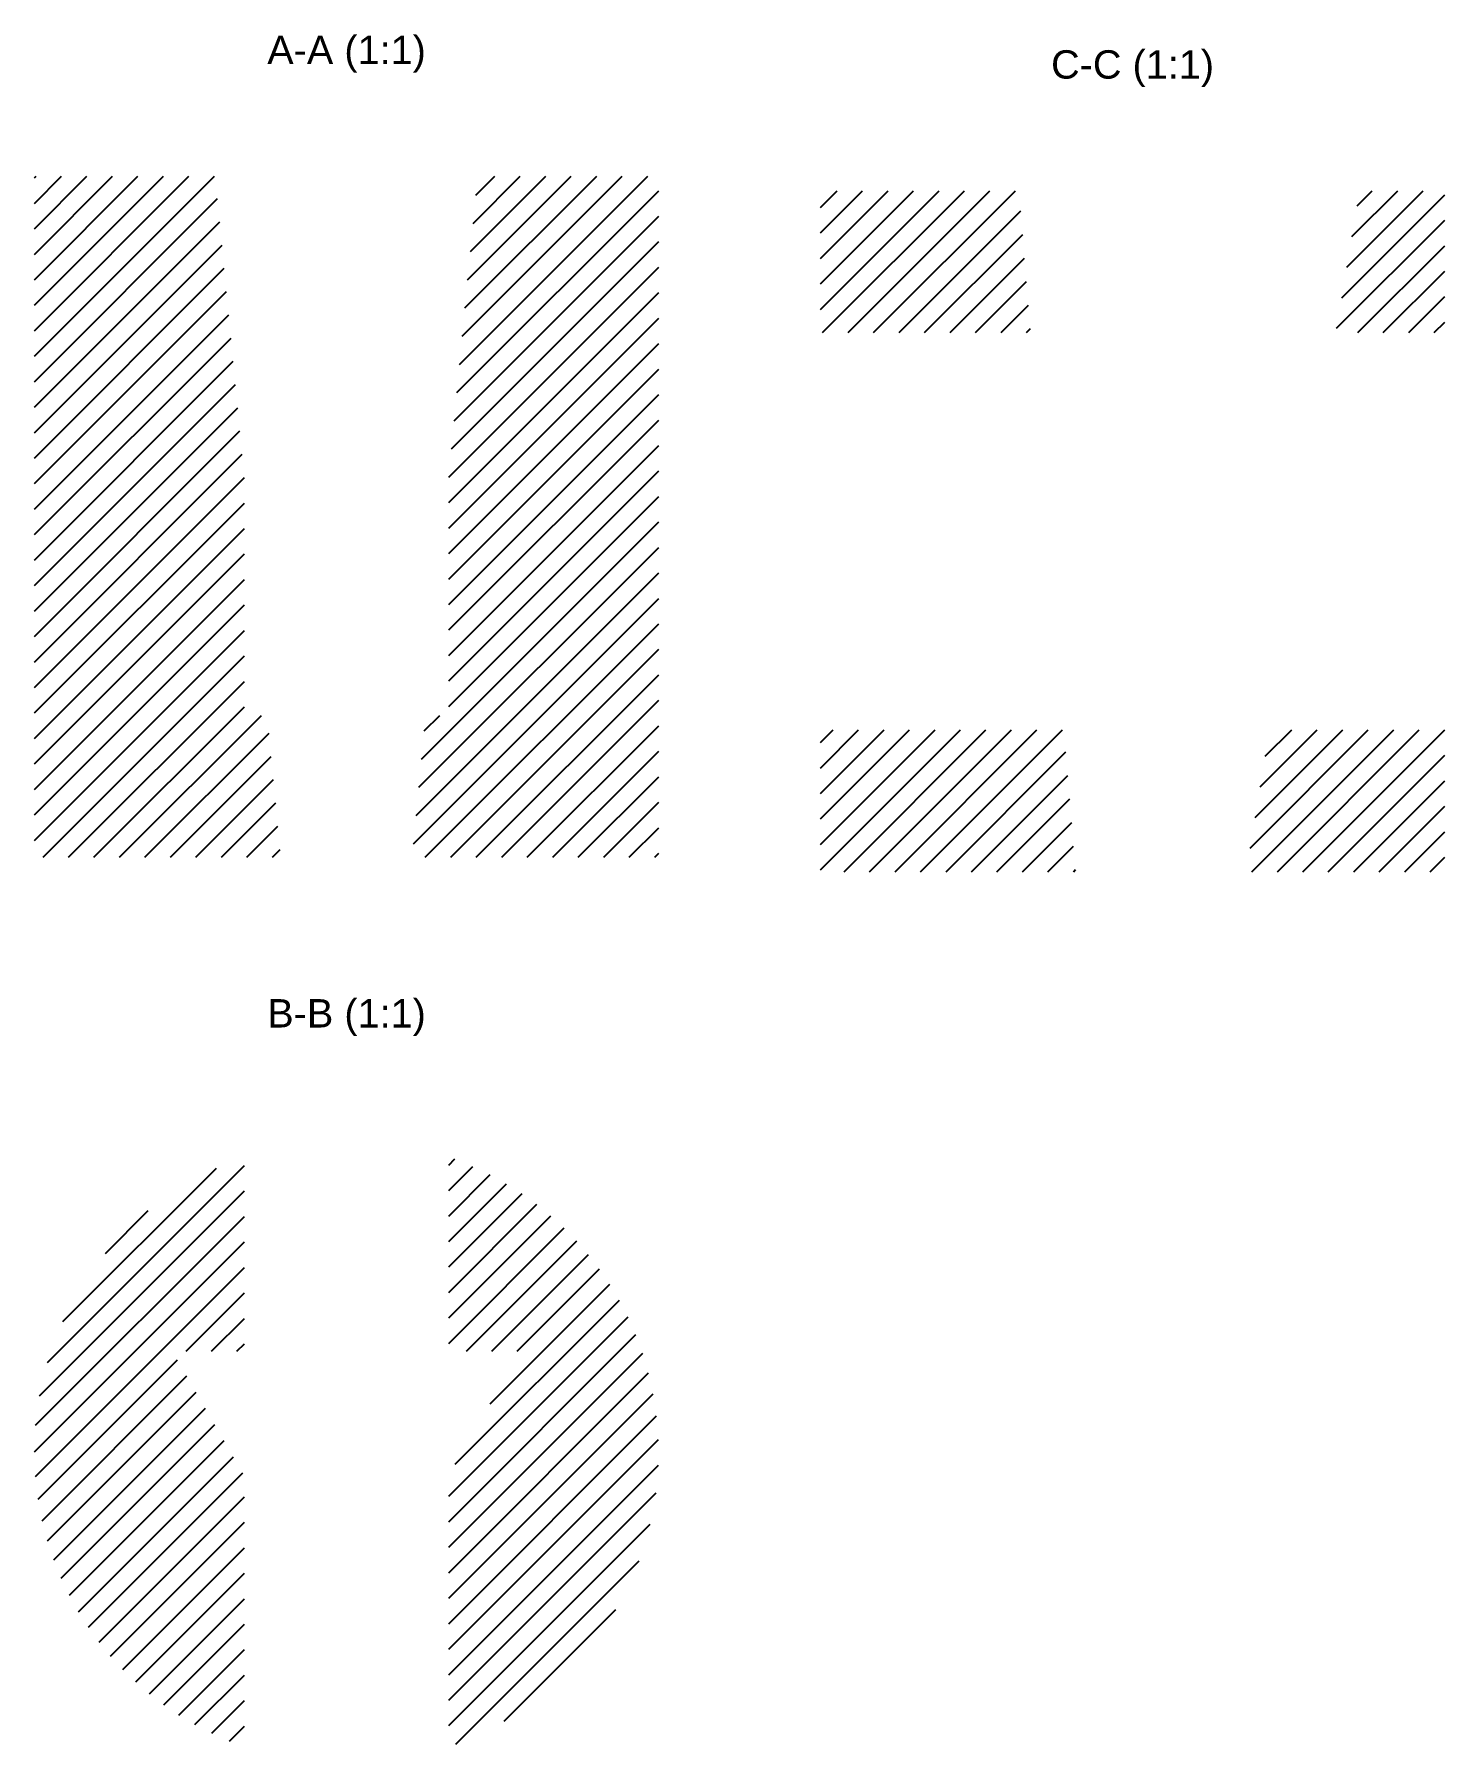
# Paper-space layout 'Лист1' of a CAD drawing. Header units: millimetres. Extents: x 319 to 568, y 88 to 389.
import ezdxf

# ---------------------------------------------------------------- set-up
doc = ezdxf.new("R2010")
doc.units = ezdxf.units.MM
doc.layers.add('MD_Аннотация', color=7, linetype='Continuous', lineweight=25)
doc.layers.add('MD_Штриховка', color=7, linetype='Continuous', lineweight=25)
doc.styles.get("Standard").update_dxf_attribs({"font": 'arial.ttf'})

psp = doc.layouts.new('Лист1')

# ---------------------------------------------------------------- hatches: boundary and pattern name
at = {"layer": 'MD_Штриховка'}
h = psp.add_hatch(dxfattribs=at)
h.set_pattern_fill('ANSI31', color=256, style=0)
h.paths.add_polyline_path([(319.12, 364.31), (319.12, 244.31), (362.57, 244.31), (360.16, 269.31), (356.12, 269.31), (356.12, 311.37), (351.02, 364.31)], flags=0)
h.paths.add_polyline_path([(429.12, 244.31), (429.12, 364.31), (397.21, 364.31), (392.12, 311.37), (392.12, 269.31), (388.07, 269.31), (385.66, 244.31)], flags=0)
h = psp.add_hatch(dxfattribs=at)
h.set_pattern_fill('ANSI31', color=256, style=0)
h.paths.add_polyline_path([(552.6, 361.76), (548.43, 336.76), (567.6, 336.76), (567.6, 361.76)], flags=0)
h.paths.add_polyline_path([(536.77, 266.76), (532.6, 241.76), (567.6, 241.76), (567.6, 266.76)], flags=0)
h.paths.add_polyline_path([(502.6, 241.76), (500.52, 266.76), (457.6, 266.76), (457.6, 241.76)], flags=0)
h.paths.add_polyline_path([(494.68, 336.76), (492.6, 361.76), (457.6, 361.76), (457.6, 336.76)], flags=0)
h = psp.add_hatch(dxfattribs=at)
h.set_pattern_fill('ANSI31', color=256, style=0)
edge = h.paths.add_edge_path(flags=0)
edge.add_line((356.12, 135.33), (343.46, 157.25))
edge.add_line((343.46, 157.25), (356.12, 157.25))
edge.add_line((356.12, 157.25), (356.12, 191.52))
edge.add_ellipse((374.12, 139.55), major_axis=(-18, 51.97), ratio=1, start_angle=360, end_angle=501.7934)
edge.add_line((356.12, 87.58), (356.12, 135.33))
edge = h.paths.add_edge_path(flags=0)
edge.add_line((392.12, 157.25), (404.77, 157.25))
edge.add_line((404.77, 157.25), (392.12, 135.33))
edge.add_line((392.12, 135.33), (392.12, 87.58))
edge.add_ellipse((374.12, 139.55), major_axis=(18, -51.97), ratio=1, start_angle=360, end_angle=501.7934)
edge.add_line((392.12, 191.52), (392.12, 157.25))

# ---------------------------------------------------------------- texts
at = {"layer": 'MD_Аннотация', "char_height": 5, "attachment_point": 8}
for s, insert, width in [('A-A (1:1)', (374.12, 382.56), 30.2149), ('C-C (1:1)', (512.6, 380.01), 30.6173), ('B-B (1:1)', (374.12, 212.8), 29.6828)]:
    psp.add_mtext(s, dxfattribs=dict(at, insert=insert, width=width))

doc.saveas('drawing.dxf')
